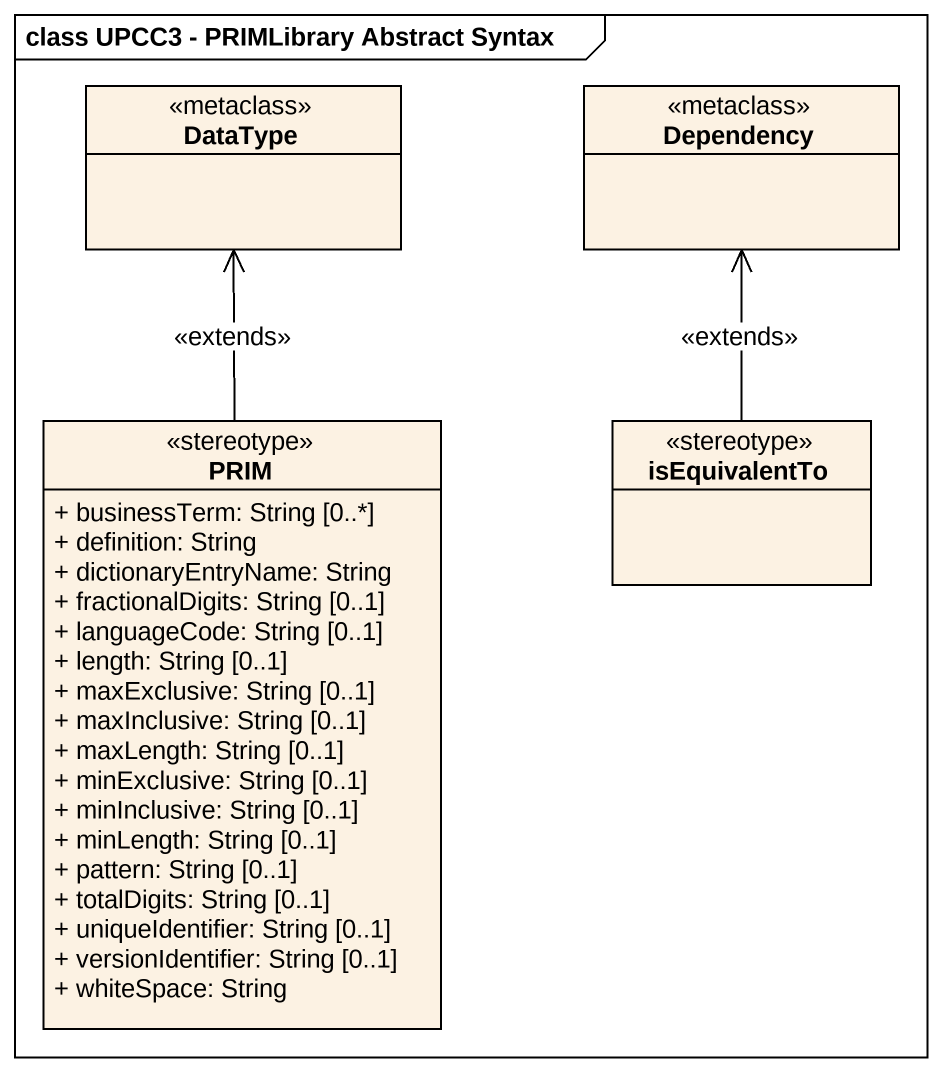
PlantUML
@startuml
mainframe class UPCC3 - PRIMLibrary Abstract Syntax
hide circle
hide empty members
skinparam classAttributeIconSize 0
class DataType <<metaclass>>
class Dependency <<metaclass>>
class PRIM <<stereotype>> {
  + businessTerm: String [0..*]
  + definition: String
  + dictionaryEntryName: String
  + fractionalDigits: String [0..1]
  + languageCode: String [0..1]
  + length: String [0..1]
  + maxExclusive: String [0..1]
  + maxInclusive: String [0..1]
  + maxLength: String [0..1]
  + minExclusive: String [0..1]
  + minInclusive: String [0..1]
  + minLength: String [0..1]
  + pattern: String [0..1]
  + totalDigits: String [0..1]
  + uniqueIdentifier: String [0..1]
  + versionIdentifier: String [0..1]
  + whiteSpace: String
}
class isEquivalentTo <<stereotype>>
PRIM -up-> DataType : <<extends>>
isEquivalentTo -up-> Dependency : <<extends>>
@enduml
